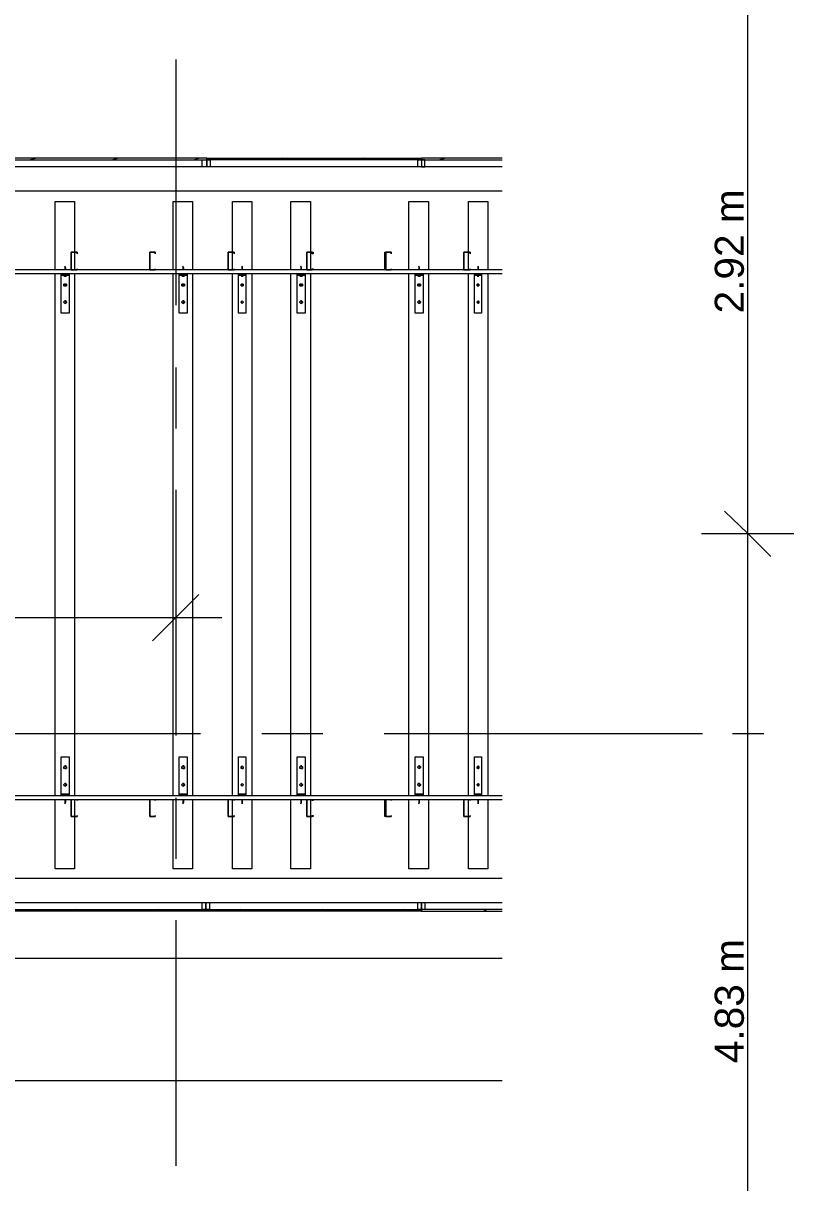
# Model space of a CAD drawing. Header units: metres. Extents: x -2 to 237, y -8 to 52.
# Drawn here: x 57.66 to 61.64, y 39.07 to 45.06 of the extents above; entities that cross this region are included whole.
import ezdxf

# ---------------------------------------------------------------- set-up
doc = ezdxf.new("R2010")
doc.units = ezdxf.units.M
doc.layers.add('HVAC - Ductos', color=5, linetype='Continuous', lineweight=0)
doc.layers.add('PDF_Text', color=7, linetype='Continuous', lineweight=0)
doc.layers.add('PDF_Geometry', color=7, linetype='Continuous', lineweight=0, true_color=0xaaaaaa)
doc.styles.add('PDF Helvetica', font='')
doc.styles.get('PDF Helvetica').set_extended_font_data('Helvetica')

msp = doc.modelspace()

# ---------------------------------------------------------------- linework, layer by layer
at = {"layer": 'HVAC - Ductos', "color": 252, "lineweight": 0, "true_color": 0x939598}
for points in [[(61.4027, 8.9639), (61.4027, 12.5422), (61.4027, 13.8479), (61.4027, 16.8397), (61.4027, 25.3478), (61.4027, 37.5945), (61.4027, 42.4235), (61.4027, 45.3375), (61.4027, 46.2263)], [(61.2833, 42.5381), (61.4027, 42.4235), (61.5214, 42.3044)], [(61.1638, 42.4235), (61.4027, 42.4235), (61.6408, 42.4235)]]:
    msp.add_lwpolyline(points, dxfattribs=at)
at = {"layer": 'HVAC - Ductos', "lineweight": 0}
for points in [[(58.4472, 42.2266), (58.4472, 41.9883), (58.4472, 41.75)], [(58.5663, 42.1074), (58.4472, 41.9883), (58.328, 41.8692)], [(53.1096, 41.9883), (55.7303, 41.9883), (58.6855, 41.9883)], [(60.1332, 39.5967), (55.6112, 39.5967), (55.6112, 40.229), (60.1332, 40.229)]]:
    msp.add_lwpolyline(points, dxfattribs=at)
at = {"layer": 'PDF_Geometry', "lineweight": 0}
for points in [[(58.4472, 44.8702), (58.4472, 43.6011)], [(57.4942, 44.3158), (57.5125, 44.3158), (57.5125, 44.3524), (57.4942, 44.3524), (58.6075, 44.3524), (58.6259, 44.3524), (58.6259, 44.3158), (58.6075, 44.3158), (58.6075, 44.3524), (58.6075, 44.3616), (57.4942, 44.3616), (57.4942, 44.499), (54.3879, 44.499), (54.8003, 44.499), (54.8003, 44.5036), (54.3787, 44.5036), (54.3787, 44.3616), (54.3787, 44.5036), (54.3879, 44.499), (54.3879, 44.4807)], [(60.1333, 44.3158), (57.4942, 44.3158), (57.4942, 44.1921), (60.1333, 44.1921)], [(57.7279, 44.3616), (57.6958, 44.3524)], [(58.1494, 44.3616), (58.1219, 44.3524)], [(58.5709, 44.3616), (58.5435, 44.3524)], [(58.997, 44.3616), (58.9649, 44.3524)], [(59.4185, 44.3616), (59.391, 44.3524)], [(60.1332, 44.3616), (59.7163, 44.3616), (59.7163, 44.3524), (59.7163, 44.3158), (59.7347, 44.3158), (59.7347, 44.3524), (59.7163, 44.3524), (60.1332, 44.3524)], [(59.84, 44.3616), (59.8125, 44.3524)], [(57.8241, 43.7843), (57.8241, 44.1371), (57.9249, 44.1371), (57.9249, 43.876), (57.9249, 43.7843)], [(58.4334, 43.7843), (58.4334, 44.1371), (58.5343, 44.1371), (58.5343, 43.7843)], [(58.7404, 43.7843), (58.7404, 43.876), (58.7404, 44.1371), (58.8412, 44.1371), (58.8412, 43.7843)], [(59.0428, 43.7843), (59.0428, 44.1371), (59.1436, 44.1371), (59.1436, 43.876), (59.1436, 43.7843)], [(59.6521, 43.7843), (59.6521, 44.1371), (59.753, 44.1371), (59.753, 43.7843)], [(59.9592, 43.7843), (59.9592, 43.876), (59.9592, 44.1371), (60.0599, 44.1371), (60.0599, 43.7843)], [(57.9386, 43.8668), (57.9386, 43.8668)], [(58.3418, 43.8668), (58.3418, 43.8668)], [(58.7496, 43.8668), (58.7496, 43.8668)], [(59.5605, 43.8668), (59.5605, 43.8668)], [(59.9683, 43.8668), (59.9683, 43.8668)], [(60.1333, 43.7843), (57.4942, 43.7843), (57.4942, 43.766), (60.1333, 43.766)], [(57.8791, 43.7843), (57.8791, 43.7934), (57.8745, 43.8026), (57.8745, 43.7934), (57.8745, 43.7843)], [(57.8745, 43.7934), (57.8791, 43.7934)], [(57.8745, 43.7934), (57.8745, 43.7934)], [(57.9066, 43.7843), (57.9066, 43.7843)], [(57.9066, 43.7843), (57.9066, 43.7843)], [(57.9386, 43.7889), (57.9386, 43.7889)], [(58.3143, 43.7843), (58.3143, 43.7843)], [(58.3143, 43.7843), (58.3143, 43.7843)], [(58.3418, 43.7889), (58.3418, 43.7889)], [(58.4884, 43.7843), (58.4884, 43.7934), (58.4839, 43.8026), (58.4839, 43.7934), (58.4839, 43.7843)], [(58.4839, 43.7934), (58.4884, 43.7934)], [(58.4839, 43.7934), (58.4839, 43.7934)], [(58.7496, 43.7889), (58.7496, 43.7889)], [(58.7908, 43.7934), (58.7908, 43.8026), (58.7908, 43.7934)], [(58.7908, 43.7843), (58.7908, 43.7934), (58.7908, 43.7843)], [(58.7908, 43.7934), (58.7908, 43.7934)], [(59.0978, 43.7843), (59.0978, 43.7934), (59.0932, 43.8026), (59.0932, 43.7934), (59.0932, 43.7843)], [(59.0932, 43.7934), (59.0978, 43.7934)], [(59.0932, 43.7934), (59.0932, 43.7934)], [(59.1253, 43.7843), (59.1253, 43.7843)], [(59.1253, 43.7843), (59.1253, 43.7843)], [(59.533, 43.7843), (59.533, 43.7843)], [(59.5605, 43.7889), (59.5605, 43.7889)], [(59.7071, 43.7843), (59.7071, 43.7934), (59.7025, 43.8026), (59.7025, 43.7934), (59.7025, 43.7843)], [(59.7025, 43.7934), (59.7071, 43.7934)], [(59.7025, 43.7934), (59.7025, 43.7934)], [(59.9362, 43.7843), (59.9362, 43.7843)], [(59.9362, 43.7843), (59.9362, 43.7843)], [(59.9683, 43.7889), (59.9683, 43.7889)], [(60.0096, 43.7934), (60.0096, 43.8026), (60.0096, 43.7934)], [(60.0096, 43.7843), (60.0096, 43.7934), (60.0096, 43.7843)], [(60.0096, 43.7934), (60.0096, 43.7934)], [(57.8241, 41.0674), (57.8241, 43.766)], [(57.8745, 43.7568), (57.8699, 43.7568)], [(57.8836, 43.7568), (57.8791, 43.7568)], [(57.9249, 43.766), (57.9249, 41.0674)], [(58.4334, 41.0674), (58.4334, 43.766)], [(58.4839, 43.7568), (58.4793, 43.7568)], [(58.493, 43.7568), (58.4884, 43.7568)], [(58.5343, 43.766), (58.5343, 41.0674)], [(58.7404, 41.0674), (58.7404, 43.766)], [(58.7862, 43.7568), (58.7816, 43.7568)], [(58.7954, 43.7568), (58.7954, 43.7568)], [(58.8412, 43.766), (58.8412, 41.0674)], [(59.0428, 41.0674), (59.0428, 43.766)], [(59.0932, 43.7568), (59.0887, 43.7568)], [(59.1024, 43.7568), (59.0978, 43.7568)], [(59.1436, 43.766), (59.1436, 41.0674)], [(59.6521, 41.0674), (59.6521, 43.766)], [(59.698, 43.7568), (59.698, 43.7568)], [(59.7117, 43.7568), (59.7071, 43.7568)], [(59.753, 43.766), (59.753, 41.0674)], [(59.9592, 41.0674), (59.9592, 43.766)], [(60.005, 43.7568), (60.0004, 43.7568)], [(60.0141, 43.7568), (60.0141, 43.7568)], [(60.0599, 43.766), (60.0599, 41.0674)], [(58.4472, 43.2803), (58.4472, 42.9642)], [(58.4472, 42.6481), (58.4472, 41.3789)], [(58.5755, 41.3881), (57.3064, 41.3881)], [(59.2077, 41.3881), (58.8916, 41.3881)], [(60.6922, 41.3881), (59.5239, 41.3881)], [(60.1333, 41.0674), (57.4942, 41.0674), (57.4942, 41.0491), (60.1333, 41.0491)], [(57.9249, 41.0491), (57.9249, 40.962), (57.9249, 40.6917), (57.8241, 40.6917), (57.8241, 41.0491)], [(57.8699, 41.0766), (57.8745, 41.0766)], [(57.8745, 41.0491), (57.8745, 41.0353), (57.8745, 41.0262), (57.8791, 41.0353), (57.8791, 41.0491)], [(57.8791, 41.0353), (57.8745, 41.0353)], [(57.8791, 41.0766), (57.8836, 41.0766)], [(57.9066, 41.0491), (57.9066, 41.0491)], [(57.9386, 41.0445), (57.9386, 41.0445)], [(58.3143, 41.0491), (58.3143, 41.0491)], [(58.3418, 41.0445), (58.3418, 41.0445)], [(58.5343, 41.0491), (58.5343, 40.6917), (58.4334, 40.6917), (58.4334, 41.0491)], [(58.4472, 41.0582), (58.4472, 40.7421)], [(58.4793, 41.0766), (58.4839, 41.0766)], [(58.4839, 41.0491), (58.4839, 41.0353), (58.4839, 41.0262), (58.4884, 41.0353), (58.4884, 41.0491)], [(58.4884, 41.0353), (58.4839, 41.0353)], [(58.4884, 41.0766), (58.493, 41.0766)], [(58.7175, 41.0491), (58.7175, 41.0491)], [(58.8412, 41.0491), (58.8412, 40.6917), (58.7404, 40.6917), (58.7404, 40.962), (58.7404, 41.0491)], [(58.7496, 41.0445), (58.7496, 41.0445)], [(58.7816, 41.0766), (58.7862, 41.0766)], [(58.7908, 41.0353), (58.7908, 41.0491), (58.7908, 41.0353)], [(58.7908, 41.0262), (58.7908, 41.0353), (58.7908, 41.0262)], [(58.7908, 41.0353), (58.7908, 41.0353)], [(58.7954, 41.0766), (58.7954, 41.0766)], [(59.1436, 41.0491), (59.1436, 40.962), (59.1436, 40.6917), (59.0428, 40.6917), (59.0428, 41.0491)], [(59.0887, 41.0766), (59.0932, 41.0766)], [(59.0932, 41.0491), (59.0932, 41.0353), (59.0932, 41.0262), (59.0978, 41.0353), (59.0978, 41.0491)], [(59.0978, 41.0353), (59.0932, 41.0353)], [(59.0978, 41.0766), (59.1024, 41.0766)], [(59.1253, 41.0491), (59.1253, 41.0491)], [(59.1573, 41.0491), (59.1573, 41.0445), (59.1527, 41.0445), (59.1527, 41.0491)], [(59.533, 41.0491), (59.533, 40.962), (59.5605, 40.962), (59.5605, 40.9666), (59.5605, 40.962), (59.533, 40.962), (59.5285, 40.962), (59.5285, 41.0491)], [(59.533, 41.0491), (59.533, 41.0491)], [(59.5605, 41.0445), (59.5605, 41.0445)], [(59.753, 41.0491), (59.753, 40.6917), (59.6521, 40.6917), (59.6521, 41.0491)], [(59.698, 41.0766), (59.698, 41.0766)], [(59.7025, 41.0491), (59.7025, 41.0353), (59.7025, 41.0262), (59.7071, 41.0353), (59.7071, 41.0491)], [(59.7071, 41.0353), (59.7025, 41.0353)], [(59.7071, 41.0766), (59.7117, 41.0766)], [(59.9362, 41.0491), (59.9362, 41.0491)], [(60.0599, 41.0491), (60.0599, 40.6917), (59.9592, 40.6917), (59.9592, 40.962), (59.9592, 41.0491)], [(59.9683, 41.0445), (59.9683, 41.0445)], [(60.0004, 41.0766), (60.005, 41.0766)], [(60.0096, 41.0353), (60.0096, 41.0491), (60.0096, 41.0353)], [(60.0096, 41.0262), (60.0096, 41.0353), (60.0096, 41.0262)], [(60.0096, 41.0353), (60.0096, 41.0353)], [(60.0141, 41.0766), (60.0141, 41.0766)], [(57.9066, 40.962), (57.9066, 40.962)], [(57.9066, 40.962), (57.9066, 40.962)], [(57.9386, 40.9666), (57.9386, 40.9666)], [(58.3143, 40.962), (58.3143, 40.962)], [(58.3143, 40.962), (58.3143, 40.962)], [(58.3418, 40.9666), (58.3418, 40.9666)], [(58.7496, 40.9666), (58.7496, 40.9666)], [(59.1253, 40.962), (59.1253, 40.962)], [(59.1253, 40.962), (59.1253, 40.962)], [(59.533, 40.962), (59.533, 40.962)], [(59.5605, 40.9666), (59.5605, 40.9666)], [(59.9362, 40.962), (59.9362, 40.962)], [(59.9362, 40.962), (59.9362, 40.962)], [(59.9683, 40.9666), (59.9683, 40.9666)], [(60.1333, 40.6413), (57.4942, 40.6413), (57.4942, 40.5176), (60.1333, 40.5176)], [(57.4942, 40.5176), (57.5125, 40.5176), (57.5125, 40.4809), (57.4942, 40.4809), (58.6029, 40.4809), (58.6029, 40.4718), (57.4942, 40.4718)], [(57.9386, 40.4809), (57.9249, 40.4718)], [(58.3602, 40.4809), (58.3464, 40.4718)], [(58.7862, 40.4809), (58.7725, 40.4718)], [(59.2077, 40.4809), (59.194, 40.4718)], [(59.6293, 40.4809), (59.6155, 40.4718)], [(60.1332, 40.4809), (59.7163, 40.4809), (59.7163, 40.4718), (60.1332, 40.4718)], [(60.0554, 40.4809), (60.0416, 40.4718)], [(58.4472, 40.426), (58.4472, 39.1568)]]:
    msp.add_lwpolyline(points, dxfattribs=at)
for points in [[(58.6075, 44.3524), (58.6075, 44.3158), (58.5847, 44.3158), (58.5847, 44.3524)], [(59.7163, 44.3616), (59.7163, 44.3524), (58.6075, 44.3524), (58.6075, 44.3616)], [(59.7163, 44.3524), (59.7163, 44.3158), (59.698, 44.3158), (59.698, 44.3524)], [(57.9066, 43.7843), (57.9066, 43.8714), (57.9066, 43.876), (57.9386, 43.876), (57.9386, 43.8668), (57.9386, 43.876), (57.9066, 43.876), (57.9066, 43.8714), (57.9066, 43.7843), (57.9386, 43.7843)], [(58.3143, 43.7843), (58.3143, 43.8714), (58.3143, 43.876), (58.3418, 43.876), (58.3418, 43.8668), (58.3418, 43.876), (58.3143, 43.876), (58.3143, 43.8714), (58.3143, 43.7843), (58.3418, 43.7843)], [(58.7221, 43.7843), (58.7175, 43.7843), (58.7175, 43.8714), (58.7175, 43.876), (58.7221, 43.876), (58.7496, 43.876), (58.7496, 43.8668), (58.7496, 43.876), (58.7221, 43.876), (58.7175, 43.876), (58.7175, 43.8714), (58.7175, 43.7843), (58.7221, 43.7843), (58.7496, 43.7843)], [(59.1253, 43.7843), (59.1253, 43.8714), (59.1253, 43.876), (59.1573, 43.876), (59.1573, 43.8668), (59.1527, 43.8668), (59.1527, 43.876), (59.1253, 43.876), (59.1253, 43.8714), (59.1253, 43.7843), (59.1527, 43.7843), (59.1527, 43.7889), (59.1573, 43.7889), (59.1573, 43.7843)], [(59.533, 43.7843), (59.5285, 43.7843), (59.5285, 43.8714), (59.5285, 43.876), (59.533, 43.876), (59.5605, 43.876), (59.5605, 43.8668), (59.5605, 43.876), (59.533, 43.876), (59.533, 43.8714), (59.533, 43.7843), (59.5605, 43.7843)], [(59.9362, 43.7843), (59.9362, 43.8714), (59.9362, 43.876), (59.9683, 43.876), (59.9683, 43.8668), (59.9683, 43.876), (59.9362, 43.876), (59.9362, 43.8714), (59.9362, 43.7843), (59.9683, 43.7843)], [(57.9386, 43.7889), (57.9386, 43.7843)], [(58.3418, 43.7889), (58.3418, 43.7843)], [(58.7496, 43.7889), (58.7496, 43.7843)], [(59.5605, 43.7889), (59.5605, 43.7843)], [(59.9683, 43.7889), (59.9683, 43.7843)], [(57.8562, 43.766), (57.8974, 43.766), (57.8974, 43.7568), (57.8974, 43.5598), (57.8562, 43.5598), (57.8562, 43.7568)], [(57.8562, 43.7568), (57.8974, 43.7568)], [(57.8745, 43.7568), (57.8836, 43.7568), (57.8745, 43.7568), (57.8699, 43.7568)], [(57.8745, 43.7522), (57.8836, 43.7522), (57.8745, 43.7522), (57.8699, 43.7522)], [(58.4655, 43.766), (58.5067, 43.766), (58.5067, 43.7568), (58.5067, 43.5598), (58.4655, 43.5598), (58.4655, 43.7568)], [(58.4655, 43.7568), (58.5067, 43.7568)], [(58.4839, 43.7568), (58.493, 43.7568), (58.4839, 43.7568), (58.4793, 43.7568)], [(58.4839, 43.7522), (58.493, 43.7522), (58.4839, 43.7522), (58.4793, 43.7522)], [(58.7725, 43.766), (58.8092, 43.766), (58.8092, 43.7568), (58.8092, 43.5598), (58.7725, 43.5598), (58.7725, 43.7568)], [(58.7725, 43.7568), (58.8092, 43.7568)], [(58.7908, 43.7568), (58.7954, 43.7568), (58.7908, 43.7568), (58.7862, 43.7568), (58.7816, 43.7568), (58.7862, 43.7568)], [(58.7908, 43.7522), (58.7954, 43.7522), (58.7908, 43.7522), (58.7862, 43.7522)], [(59.0749, 43.766), (59.1161, 43.766), (59.1161, 43.7568), (59.1161, 43.5598), (59.0749, 43.5598), (59.0749, 43.7568)], [(59.0749, 43.7568), (59.1161, 43.7568)], [(59.0932, 43.7568), (59.1024, 43.7568), (59.0932, 43.7568), (59.0887, 43.7568)], [(59.0932, 43.7522), (59.1024, 43.7522), (59.0932, 43.7522), (59.0887, 43.7522)], [(59.6843, 43.766), (59.7255, 43.766), (59.7255, 43.7568), (59.7255, 43.5598), (59.6843, 43.5598), (59.6843, 43.7568)], [(59.6843, 43.7568), (59.7255, 43.7568)], [(59.7025, 43.7568), (59.7117, 43.7568), (59.7025, 43.7568), (59.698, 43.7568)], [(59.7025, 43.7522), (59.7117, 43.7522), (59.7025, 43.7522), (59.698, 43.7522)], [(59.9912, 43.766), (60.0279, 43.766), (60.0279, 43.7568), (60.0279, 43.5598), (59.9912, 43.5598), (59.9912, 43.7568)], [(59.9912, 43.7568), (60.0279, 43.7568)], [(60.0096, 43.7568), (60.0141, 43.7568), (60.0096, 43.7568), (60.005, 43.7568), (60.0004, 43.7568), (60.005, 43.7568)], [(60.0096, 43.7522), (60.0141, 43.7522), (60.0096, 43.7522), (60.005, 43.7522)], [(57.8745, 43.7018), (57.8836, 43.7018), (57.8836, 43.711), (57.8791, 43.711), (57.8745, 43.711), (57.8699, 43.711), (57.8699, 43.7018)], [(57.8745, 43.711), (57.8836, 43.711), (57.8836, 43.7018), (57.8745, 43.7018), (57.8699, 43.7018), (57.8699, 43.711)], [(58.4839, 43.7018), (58.493, 43.7018), (58.493, 43.711), (58.4884, 43.711), (58.4839, 43.711), (58.4793, 43.711), (58.4793, 43.7018)], [(58.4839, 43.711), (58.493, 43.711), (58.493, 43.7018), (58.4839, 43.7018), (58.4793, 43.7018), (58.4793, 43.711)], [(58.7908, 43.7018), (58.7954, 43.7018), (58.7954, 43.711), (58.7908, 43.711), (58.7862, 43.711), (58.7862, 43.7018)], [(58.7908, 43.711), (58.7954, 43.711), (58.7954, 43.7018), (58.7908, 43.7018), (58.7862, 43.7018), (58.7862, 43.711)], [(59.0932, 43.7018), (59.1024, 43.7018), (59.1024, 43.711), (59.0978, 43.711), (59.0932, 43.711), (59.0887, 43.711), (59.0887, 43.7018)], [(59.0932, 43.711), (59.1024, 43.711), (59.1024, 43.7018), (59.0932, 43.7018), (59.0887, 43.7018), (59.0887, 43.711)], [(59.7025, 43.7018), (59.7117, 43.7018), (59.7117, 43.711), (59.7071, 43.711), (59.7025, 43.711), (59.698, 43.711), (59.698, 43.7018)], [(59.7025, 43.711), (59.7117, 43.711), (59.7117, 43.7018), (59.7025, 43.7018), (59.698, 43.7018), (59.698, 43.711)], [(60.0096, 43.7018), (60.0141, 43.7018), (60.0141, 43.711), (60.0096, 43.711), (60.005, 43.711), (60.005, 43.7018)], [(60.0096, 43.711), (60.0141, 43.711), (60.0141, 43.7018), (60.0096, 43.7018), (60.005, 43.7018), (60.005, 43.711)], [(57.8745, 43.6102), (57.8836, 43.6148), (57.8836, 43.6194), (57.8791, 43.6239), (57.8745, 43.6239), (57.8699, 43.6194), (57.8699, 43.6148)], [(57.8745, 43.6239), (57.8836, 43.6194), (57.8836, 43.6148), (57.8745, 43.6102), (57.8699, 43.6148), (57.8699, 43.6194)], [(58.4839, 43.6102), (58.493, 43.6148), (58.493, 43.6194), (58.4884, 43.6239), (58.4839, 43.6239), (58.4793, 43.6194), (58.4793, 43.6148)], [(58.4839, 43.6239), (58.493, 43.6194), (58.493, 43.6148), (58.4839, 43.6102), (58.4793, 43.6148), (58.4793, 43.6194)], [(58.7908, 43.6102), (58.7954, 43.6148), (58.7954, 43.6194), (58.7908, 43.6239), (58.7862, 43.6194), (58.7862, 43.6148)], [(58.7908, 43.6239), (58.7954, 43.6194), (58.7954, 43.6148), (58.7908, 43.6102), (58.7862, 43.6148), (58.7862, 43.6194)], [(59.0932, 43.6102), (59.1024, 43.6148), (59.1024, 43.6194), (59.0978, 43.6239), (59.0932, 43.6239), (59.0887, 43.6194), (59.0887, 43.6148)], [(59.0932, 43.6239), (59.1024, 43.6194), (59.1024, 43.6148), (59.0932, 43.6102), (59.0887, 43.6148), (59.0887, 43.6194)], [(59.7025, 43.6102), (59.7117, 43.6148), (59.7117, 43.6194), (59.7071, 43.6239), (59.7025, 43.6239), (59.698, 43.6194), (59.698, 43.6148)], [(59.7025, 43.6239), (59.7117, 43.6194), (59.7117, 43.6148), (59.7025, 43.6102), (59.698, 43.6148), (59.698, 43.6194)], [(60.0096, 43.6102), (60.0141, 43.6148), (60.0141, 43.6194), (60.0096, 43.6239), (60.005, 43.6194), (60.005, 43.6148)], [(60.0096, 43.6239), (60.0141, 43.6194), (60.0141, 43.6148), (60.0096, 43.6102), (60.005, 43.6148), (60.005, 43.6194)], [(57.8562, 41.0674), (57.8562, 41.0766), (57.8562, 41.269), (57.8974, 41.269), (57.8974, 41.0766), (57.8974, 41.0674)], [(58.4655, 41.0674), (58.4655, 41.0766), (58.4655, 41.269), (58.5067, 41.269), (58.5067, 41.0766), (58.5067, 41.0674)], [(58.7725, 41.0674), (58.7725, 41.0766), (58.7725, 41.269), (58.8092, 41.269), (58.8092, 41.0766), (58.8092, 41.0674)], [(59.0749, 41.0674), (59.0749, 41.0766), (59.0749, 41.269), (59.1161, 41.269), (59.1161, 41.0766), (59.1161, 41.0674)], [(59.6843, 41.0674), (59.6843, 41.0766), (59.6843, 41.269), (59.7255, 41.269), (59.7255, 41.0766), (59.7255, 41.0674)], [(59.9912, 41.0674), (59.9912, 41.0766), (59.9912, 41.269), (60.0279, 41.269), (60.0279, 41.0766), (60.0279, 41.0674)], [(57.8745, 41.2094), (57.8836, 41.2094), (57.8836, 41.2186), (57.8791, 41.2232), (57.8745, 41.2232), (57.8699, 41.2186), (57.8699, 41.214)], [(57.8745, 41.2232), (57.8836, 41.2186), (57.8836, 41.2094), (57.8745, 41.2094), (57.8699, 41.2094), (57.8699, 41.2186)], [(58.4839, 41.2094), (58.493, 41.2094), (58.493, 41.2186), (58.4884, 41.2232), (58.4839, 41.2232), (58.4793, 41.2186), (58.4793, 41.214)], [(58.4839, 41.2232), (58.493, 41.2186), (58.493, 41.2094), (58.4839, 41.2094), (58.4793, 41.2094), (58.4793, 41.2186)], [(58.7908, 41.2094), (58.7954, 41.2094), (58.7954, 41.2186), (58.7908, 41.2232), (58.7862, 41.2186), (58.7862, 41.214)], [(58.7908, 41.2232), (58.7954, 41.2186), (58.7954, 41.2094), (58.7908, 41.2094), (58.7862, 41.2094), (58.7862, 41.2186)], [(59.0932, 41.2094), (59.1024, 41.2094), (59.1024, 41.2186), (59.0978, 41.2232), (59.0932, 41.2232), (59.0887, 41.2186), (59.0887, 41.214)], [(59.0932, 41.2232), (59.1024, 41.2186), (59.1024, 41.2094), (59.0932, 41.2094), (59.0887, 41.2094), (59.0887, 41.2186)], [(59.7025, 41.2094), (59.7117, 41.214), (59.7117, 41.2186), (59.7071, 41.2232), (59.7025, 41.2232), (59.698, 41.2186), (59.698, 41.214)], [(59.7025, 41.2232), (59.7117, 41.2186), (59.7117, 41.214), (59.7025, 41.2094), (59.698, 41.214), (59.698, 41.2186)], [(60.0096, 41.2094), (60.0141, 41.2094), (60.0141, 41.2186), (60.0096, 41.2232), (60.005, 41.2186), (60.005, 41.214)], [(60.0096, 41.2232), (60.0141, 41.2186), (60.0141, 41.2094), (60.0096, 41.2094), (60.005, 41.2094), (60.005, 41.2186)], [(57.8745, 41.1178), (57.8836, 41.1224), (57.8836, 41.127), (57.8791, 41.1316), (57.8745, 41.1316), (57.8699, 41.127), (57.8699, 41.1224)], [(57.8745, 41.1316), (57.8836, 41.127), (57.8836, 41.1224), (57.8745, 41.1178), (57.8699, 41.1224), (57.8699, 41.127)], [(58.4839, 41.1178), (58.493, 41.1224), (58.493, 41.127), (58.4884, 41.1316), (58.4839, 41.1316), (58.4793, 41.127), (58.4793, 41.1224)], [(58.4839, 41.1316), (58.493, 41.127), (58.493, 41.1224), (58.4839, 41.1178), (58.4793, 41.1224), (58.4793, 41.127)], [(58.7908, 41.1178), (58.7954, 41.1224), (58.7954, 41.127), (58.7908, 41.1316), (58.7862, 41.127), (58.7862, 41.1224)], [(58.7908, 41.1316), (58.7954, 41.127), (58.7954, 41.1224), (58.7908, 41.1178), (58.7862, 41.1224), (58.7862, 41.127)], [(59.0932, 41.1178), (59.1024, 41.1224), (59.1024, 41.127), (59.0978, 41.1316), (59.0932, 41.1316), (59.0887, 41.127), (59.0887, 41.1224)], [(59.0932, 41.1316), (59.1024, 41.127), (59.1024, 41.1224), (59.0932, 41.1178), (59.0887, 41.1224), (59.0887, 41.127)], [(59.7025, 41.1178), (59.7117, 41.1224), (59.7117, 41.127), (59.7071, 41.1316), (59.7025, 41.1316), (59.698, 41.1316), (59.698, 41.1224)], [(59.7025, 41.1316), (59.7117, 41.127), (59.7117, 41.1224), (59.7025, 41.1178), (59.698, 41.1224), (59.698, 41.127)], [(60.0096, 41.1178), (60.0141, 41.1224), (60.0141, 41.127), (60.0096, 41.1316), (60.005, 41.127), (60.005, 41.1224)], [(60.0096, 41.1316), (60.0141, 41.127), (60.0141, 41.1224), (60.0096, 41.1178), (60.005, 41.1224), (60.005, 41.127)], [(57.8562, 41.0766), (57.8974, 41.0766)], [(57.8745, 41.0766), (57.8836, 41.0766), (57.8745, 41.0766), (57.8699, 41.0766), (57.8745, 41.0766), (57.8836, 41.0766), (57.8745, 41.0766), (57.8699, 41.0766)], [(57.9066, 40.962), (57.9386, 40.962), (57.9386, 40.9666), (57.9386, 40.962), (57.9066, 40.962), (57.9066, 41.0491)], [(57.9386, 41.0445), (57.9386, 41.0491)], [(58.3143, 40.962), (58.3418, 40.962), (58.3418, 40.9666), (58.3418, 40.962), (58.3143, 40.962), (58.3143, 41.0491)], [(58.3418, 41.0445), (58.3418, 41.0491)], [(58.4655, 41.0766), (58.5067, 41.0766)], [(58.4839, 41.0766), (58.493, 41.0766), (58.4839, 41.0766), (58.4793, 41.0766), (58.4839, 41.0766), (58.493, 41.0766), (58.4839, 41.0766), (58.4793, 41.0766)], [(58.7175, 40.962), (58.7221, 40.962), (58.7496, 40.962), (58.7496, 40.9666), (58.7496, 40.962), (58.7221, 40.962), (58.7175, 40.962), (58.7175, 41.0491)], [(58.7496, 41.0445), (58.7496, 41.0491)], [(58.7725, 41.0766), (58.8092, 41.0766)], [(58.7908, 41.0766), (58.7954, 41.0766), (58.7908, 41.0766), (58.7862, 41.0766), (58.7816, 41.0766), (58.7862, 41.0766), (58.7908, 41.0766), (58.7954, 41.0766), (58.7908, 41.0766), (58.7862, 41.0766)], [(59.0749, 41.0766), (59.1161, 41.0766)], [(59.0932, 41.0766), (59.1024, 41.0766), (59.0932, 41.0766), (59.0887, 41.0766), (59.0932, 41.0766), (59.1024, 41.0766), (59.0932, 41.0766), (59.0887, 41.0766)], [(59.1253, 40.962), (59.1527, 40.962), (59.1527, 40.9666), (59.1573, 40.9666), (59.1573, 40.962), (59.1253, 40.962), (59.1253, 41.0491)], [(59.5605, 41.0445), (59.5605, 41.0491)], [(59.6843, 41.0766), (59.7255, 41.0766)], [(59.7025, 41.0766), (59.7117, 41.0766), (59.7025, 41.0766), (59.698, 41.0766), (59.7025, 41.0766), (59.7117, 41.0766), (59.7025, 41.0766), (59.698, 41.0766)], [(59.9362, 40.962), (59.9683, 40.962), (59.9683, 40.9666), (59.9683, 40.962), (59.9362, 40.962), (59.9362, 41.0491)], [(59.9683, 41.0445), (59.9683, 41.0491)], [(59.9912, 41.0766), (60.0279, 41.0766)], [(60.0096, 41.0766), (60.0141, 41.0766), (60.0096, 41.0766), (60.005, 41.0766), (60.0004, 41.0766), (60.005, 41.0766), (60.0096, 41.0766), (60.0141, 41.0766), (60.0096, 41.0766), (60.005, 41.0766)], [(58.5847, 40.5176), (58.6029, 40.5176), (58.6029, 40.4809), (58.5847, 40.4809)], [(58.6029, 40.5176), (58.6213, 40.5176), (58.6213, 40.4809), (58.6029, 40.4809)], [(59.7163, 40.4809), (59.7163, 40.4718), (58.6029, 40.4718), (58.6029, 40.4809)], [(59.698, 40.5176), (59.7163, 40.5176), (59.7163, 40.4809), (59.698, 40.4809)], [(59.7163, 40.5176), (59.7347, 40.5176), (59.7347, 40.4809), (59.7163, 40.4809)]]:
    msp.add_lwpolyline(points, close=True, dxfattribs=at)
at = {"layer": 'PDF_Geometry', "color": 252, "lineweight": 0, "true_color": 0x939598}
for points in [[(61.1686, 41.3881), (60.6922, 41.3881)], [(61.485, 41.3881), (61.3244, 41.3881)]]:
    msp.add_lwpolyline(points, dxfattribs=at)

# ---------------------------------------------------------------- texts
at = {"layer": 'PDF_Text', "color": 252, "lineweight": 0, "true_color": 0x939598, "char_height": 0.15002, "attachment_point": 4, "rotation": 90, "style": 'PDF Helvetica'}
for s, insert in [('2.92 m', (61.3085, 43.5593)), ('4.83 m', (61.3085, 39.6877))]:
    msp.add_mtext(s, dxfattribs=dict(at, insert=insert))

doc.saveas('drawing.dxf')
